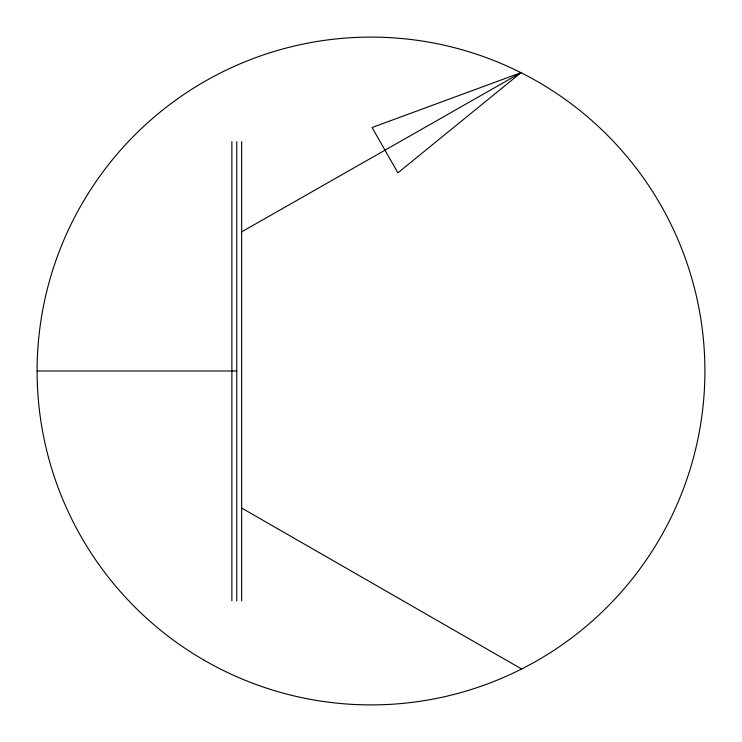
<?xml version="1.0" encoding="UTF-8"?>
<svg xmlns="http://www.w3.org/2000/svg" width="742" height="742" viewBox="0 0 742 742"><rect width="100%" height="100%" fill="white"/><g stroke="black" fill="none" stroke-linecap="round" stroke-linejoin="round"><path stroke-width="1.11" d="M520.977 72.679L397.916 172.84L372.085 127.513L520.977 72.679L241.66 231.875M37.1 371L236.763 371M241.66 508.047L521.626 668.996M241.66 141.657L241.66 600.881M236.763 141.657L236.763 600.881M231.875 141.657L231.875 600.881M204.05 660.167A333.9 333.9 0 0 0 704.9 371A333.9 333.9 0 0 0 204.05 81.833A333.9 333.9 0 0 0 204.05 660.167"/></g></svg>
